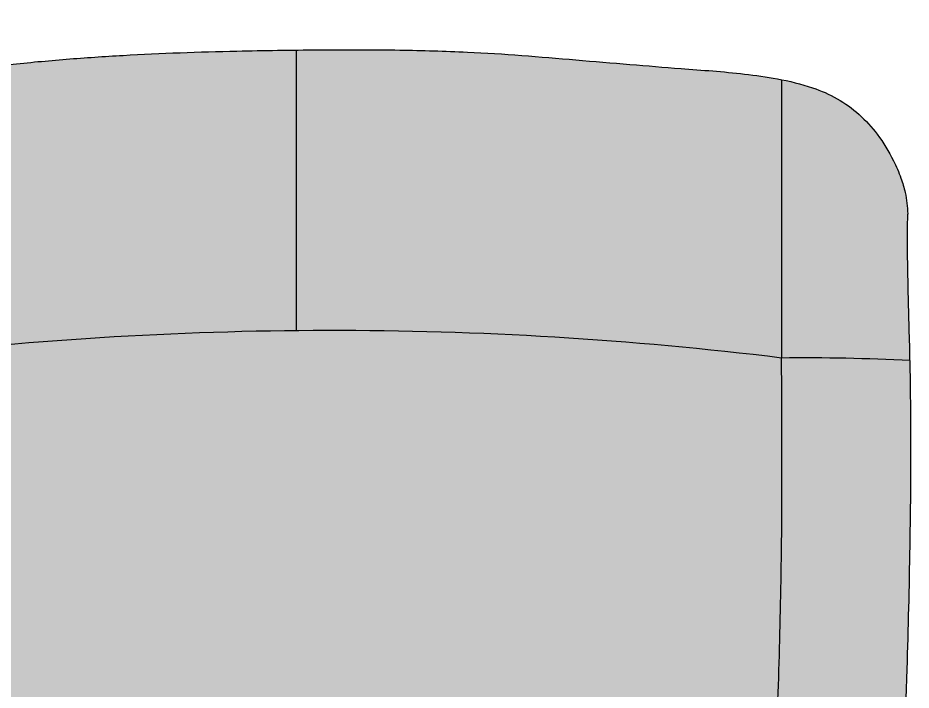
# Model space of a CAD drawing. Header units: millimetres. Extents: x 8076 to 10926, y 4783 to 8520.
# Drawn here: x 8582.6 to 8806.8, y 6276.4 to 6445 of the extents above; entities that cross this region are included whole.
import ezdxf

# ---------------------------------------------------------------- set-up
doc = ezdxf.new("R2010")
doc.units = ezdxf.units.MM

# ---------------------------------------------------------------- blocks, each defined once
blk = doc.blocks.new('747701')
at = {"linetype": 'Continuous', "true_color": 0xffa200}
h = blk.add_hatch(color=40, dxfattribs=at)
h.dxf.hatch_style = 1
edge = h.paths.add_edge_path(flags=17)
edge.add_spline(control_points=[(22.29795847482672, 111.4097741576305), (20.91423759124005, 111.3940860716521), (19.53085281884152, 111.371563397779), (15.48228544449114, 111.2815135533803), (12.8176566789524, 111.1888294176011), (8.823850627602383, 110.964291295984), (7.493105082818261, 110.875192285596), (4.833087134691709, 110.662576999849), (3.503082760777829, 110.5355835707682), (0.8540780294209753, 110.2656547433747), (-0.4648784410514963, 110.1282902816363), (-2.879016672417492, 109.8709904969851), (-3.973637219176226, 109.7514877577295), (-5.620476504653197, 109.5646850483265), (-6.170240891461731, 109.5011593613435), (-6.996654465476695, 109.4035797495342), (-7.272420148923743, 109.3706713647778), (-7.717323095544232, 109.316974796619), (-7.88523707706463, 109.2971910555618), (-8.05486476093985, 109.2763341873439)], knot_values=[7.241987234717627, 7.241987234717627, 7.241987234717627, 7.241987234717627, 11.38643229339518, 11.38643229339518, 19.36972215599192, 19.36972215599192, 23.36136708729029, 23.36136708729029, 27.35301201858866, 27.35301201858866, 31.34465694988703, 31.34465694988703, 34.65383162392254, 34.65383162392254, 36.30841896094029, 36.30841896094029, 37.13571262944916, 37.13571262944916, 37.64148139563903, 37.64148139563903, 37.64148139563903, 37.64148139563903], degree=3, periodic=0)
edge.add_line((-8.054864760910691, 109.2763341873472), (-7.402769525173298, 89.71348674261264))
edge.add_arc((24.81582937197177, -167.7279219061409), 259.4496425165193, 90.55604486067841, 97.13343596049862, ccw=False)
edge.add_line((22.29795847482671, 91.7095027806127), (22.29795847482671, 111.4097741576305))
edge = h.paths.add_edge_path()
edge.add_spline(control_points=[(-8.05486476093985, 109.2763341873439), (-8.145777140272306, 109.2651558969152), (-8.237181772157957, 109.2536693559999), (-8.329478545117446, 109.2416186908548)], knot_values=[6.970919205750215, 6.970919205750215, 6.970919205750215, 6.970919205750215, 7.241987234717623, 7.241987234717623, 7.241987234717623, 7.241987234717623], degree=3, periodic=0)
edge.add_spline(control_points=[(-8.329478545117446, 109.2416186908548), (-8.346658758518924, 109.239375568022), (-8.363869883244544, 109.2371128991471), (-8.516330826708717, 109.2169210748208), (-8.653348930529473, 109.1970693428717), (-8.79145377554189, 109.1727352810227)], knot_values=[6.524826181526256, 6.524826181526256, 6.524826181526256, 6.524826181526256, 6.575283054877857, 6.575283054877857, 6.970919205750216, 6.970919205750216, 6.970919205750216, 6.970919205750216], degree=3, periodic=0)
edge.add_spline(control_points=[(-8.79145377554189, 109.1727352810227), (-8.886706061722958, 109.1559518363652), (-8.982475310492688, 109.1370361481836), (-9.093119315807439, 109.1118311418843), (-9.107728581147546, 109.1084292335008), (-9.12235103770977, 109.1049483400502)], knot_values=[6.210496283883717, 6.210496283883717, 6.210496283883717, 6.210496283883717, 6.483370474959942, 6.483370474959942, 6.524826181526256, 6.524826181526256, 6.524826181526256, 6.524826181526256], degree=3, periodic=0)
edge.add_spline(control_points=[(-9.12235103770977, 109.1049483400502), (-9.237473234896315, 109.0775433619267), (-9.353413072767006, 109.0452425975263), (-9.468374211196137, 109.0074293967123)], knot_values=[5.884116649550291, 5.884116649550291, 5.884116649550291, 5.884116649550291, 6.210496283883716, 6.210496283883716, 6.210496283883716, 6.210496283883716], degree=3, periodic=0)
edge.add_spline(control_points=[(-9.468374211196137, 109.0074293967123), (-9.46837486436878, 109.0074291818697), (-9.468375517541393, 109.007428967027), (-9.468376170713974, 109.007428752184)], knot_values=[5.88411479516496, 5.88411479516496, 5.88411479516496, 5.88411479516496, 5.884116649550291, 5.884116649550291, 5.884116649550291, 5.884116649550291], degree=3, periodic=0)
edge.add_spline(control_points=[(-9.468376170713974, 109.007428752184), (-9.548472816938474, 108.9810831895022), (-9.628094368113006, 108.952061722967), (-9.706633279133948, 108.9201557936503)], knot_values=[5.656716937138535, 5.656716937138535, 5.656716937138535, 5.656716937138535, 5.884114795164959, 5.884114795164959, 5.884114795164959, 5.884114795164959], degree=3, periodic=0)
edge.add_spline(control_points=[(-9.706633279133948, 108.9201557936503), (-9.731941175277957, 108.9098746230174), (-9.757136655851934, 108.8992939451783), (-9.94796629848377, 108.816398232014), (-10.10783832112002, 108.7327480513274), (-10.26134263636608, 108.6397315754955)], knot_values=[5.098793152769496, 5.098793152769496, 5.098793152769496, 5.098793152769496, 5.172068441406588, 5.172068441406588, 5.656716937138535, 5.656716937138535, 5.656716937138535, 5.656716937138535], degree=3, periodic=0)
edge.add_spline(control_points=[(-10.26134263636608, 108.6397315754955), (-10.33293535289665, 108.5963497189253), (-10.4031429742903, 108.5509305184475), (-10.47191753330476, 108.5037048029832)], knot_values=[4.872758449339228, 4.872758449339228, 4.872758449339228, 4.872758449339228, 5.098793152769498, 5.098793152769498, 5.098793152769498, 5.098793152769498], degree=3, periodic=0)
edge.add_spline(control_points=[(-10.47191753330476, 108.5037048029832), (-10.54134621582446, 108.4560299177826), (-10.6093144462539, 108.4065139901916), (-10.70553262307636, 108.3325034492225), (-10.73497716225608, 108.3093044788912), (-10.76410907682256, 108.2858075793742)], knot_values=[4.542394018582452, 4.542394018582452, 4.542394018582452, 4.542394018582452, 4.770578566586527, 4.770578566586527, 4.872758449339227, 4.872758449339227, 4.872758449339227, 4.872758449339227], degree=3, periodic=0)
edge.add_spline(control_points=[(-10.76410907682256, 108.2858075793742), (-10.86163883863981, 108.2071430958536), (-10.95566463804004, 108.1251393593586), (-11.04628342318666, 108.0401713080915)], knot_values=[4.200309408776225, 4.200309408776225, 4.200309408776225, 4.200309408776225, 4.542394018582452, 4.542394018582452, 4.542394018582452, 4.542394018582452], degree=3, periodic=0)
edge.add_spline(control_points=[(-11.04628342318666, 108.0401713080915), (-11.13385327075969, 107.9580620711821), (-11.21824151035668, 107.8731846370125), (-11.29953563001226, 107.7858773575977)], knot_values=[3.869734494432131, 3.869734494432131, 3.869734494432131, 3.869734494432131, 4.200309408776225, 4.200309408776225, 4.200309408776225, 4.200309408776225], degree=3, periodic=0)
edge.add_spline(control_points=[(-11.29953563001226, 107.7858773575977), (-11.40929498930576, 107.667999322989), (-11.51341405116614, 107.5456919029139), (-11.61317031865544, 107.4184328304636), (-11.61423187683144, 107.4170773834051), (-11.61529281629832, 107.4157215097168)], knot_values=[3.4186048478958, 3.4186048478958, 3.4186048478958, 3.4186048478958, 3.864930989941936, 3.864930989941936, 3.869734494432131, 3.869734494432131, 3.869734494432131, 3.869734494432131], degree=3, periodic=0)
edge.add_spline(control_points=[(-11.61529281629832, 107.4157215097168), (-11.68968090375233, 107.3206540212779), (-11.76102732118503, 107.2234891543337), (-11.82948187540113, 107.1245027943151)], knot_values=[3.081805696522451, 3.081805696522451, 3.081805696522451, 3.081805696522451, 3.4186048478958, 3.4186048478958, 3.4186048478958, 3.4186048478958], degree=3, periodic=0)
edge.add_spline(control_points=[(-11.82948187540113, 107.1245027943151), (-11.91494160175569, 107.0009266884314), (-11.99589423998544, 106.8745117104468), (-12.0726312702472, 106.7457946525903)], knot_values=[2.661340416419136, 2.661340416419136, 2.661340416419136, 2.661340416419136, 3.081805696522451, 3.081805696522451, 3.081805696522451, 3.081805696522451], degree=3, periodic=0)
edge.add_spline(control_points=[(-12.0726312702472, 106.7457946525903), (-12.0909480232254, 106.715070521818), (-12.10902459046444, 106.6842152292395), (-12.17402734458796, 106.5713401543555), (-12.21986885042655, 106.4883173896415), (-12.26403605126925, 106.4040648752974)], knot_values=[2.295659635169941, 2.295659635169941, 2.295659635169941, 2.295659635169941, 2.396022636517375, 2.396022636517375, 2.661340416419135, 2.661340416419135, 2.661340416419135, 2.661340416419135], degree=3, periodic=0)
edge.add_spline(control_points=[(-12.26403605126925, 106.4040648752974), (-12.32218419534215, 106.2931425789075), (-12.37743027841752, 106.1800887661886), (-12.42896785081744, 106.0646686106122)], knot_values=[1.946356618531548, 1.946356618531548, 1.946356618531548, 1.946356618531548, 2.295659635169942, 2.295659635169942, 2.295659635169942, 2.295659635169942], degree=3, periodic=0)
edge.add_spline(control_points=[(-12.42896785081744, 106.0646686106122), (-12.46553075598354, 105.9827847343238), (-12.50022713959408, 105.8997098597242), (-12.54262899235962, 105.789802819314), (-12.55228408951916, 105.764135981869), (-12.56172309944584, 105.7383602400345)], knot_values=[1.623461906240871, 1.623461906240871, 1.623461906240871, 1.623461906240871, 1.87127204701501, 1.87127204701501, 1.946356618531548, 1.946356618531548, 1.946356618531548, 1.946356618531548], degree=3, periodic=0)
edge.add_spline(control_points=[(-12.56172309944584, 105.7383602400345), (-12.5951108438089, 105.6471860717879), (-12.62579493871845, 105.5546493089594), (-12.65327807792166, 105.4607771455716)], knot_values=[1.357872135822327, 1.357872135822327, 1.357872135822327, 1.357872135822327, 1.623461906240871, 1.623461906240871, 1.623461906240871, 1.623461906240871], degree=3, periodic=0)
edge.add_spline(control_points=[(-12.65327807792166, 105.4607771455716), (-12.67756720446334, 105.3778145393565), (-12.69935615383968, 105.2938088890348), (-12.72293416038769, 105.1879875644776), (-12.72736838891973, 105.1671602739518), (-12.73161293511814, 105.1463085415142)], knot_values=[1.065754139086438, 1.065754139086438, 1.065754139086438, 1.065754139086438, 1.300477818000097, 1.300477818000097, 1.357872135822327, 1.357872135822327, 1.357872135822327, 1.357872135822327], degree=3, periodic=0)
edge.add_spline(control_points=[(-12.73161293511814, 105.1463085415142), (-12.75416982513656, 105.0354956976196), (-12.77136970094529, 104.9239925645115), (-12.78450526935951, 104.8135171166205)], knot_values=[0.7607421886258994, 0.7607421886258994, 0.7607421886258994, 0.7607421886258994, 1.065754139086437, 1.065754139086437, 1.065754139086437, 1.065754139086437], degree=3, periodic=0)
edge.add_spline(control_points=[(-12.78450526935951, 104.8135171166205), (-12.79367791893364, 104.7363714204395), (-12.80086868369074, 104.6597268560702), (-12.81054684122227, 104.5302778059246), (-12.81387234366926, 104.4767471361075), (-12.81668866574126, 104.4236045942256)], knot_values=[0.395838121016814, 0.395838121016814, 0.395838121016814, 0.395838121016814, 0.6088298735827877, 0.6088298735827877, 0.7607421886258994, 0.7607421886258994, 0.7607421886258994, 0.7607421886258994], degree=3, periodic=0)
edge.add_spline(control_points=[(-12.81668866574126, 104.4236045942256), (-12.82402715990375, 104.2851310022812), (-12.8279084825583, 104.1492926745862), (-12.83177206084986, 104.016588203907)], knot_values=[0, 0, 0, 0, 0.3958381210168141, 0.3958381210168141, 0.3958381210168141, 0.3958381210168141], degree=3, periodic=0)
edge.add_spline(control_points=[(-12.83177206084986, 104.016588203907), (-12.8384957479584, 103.7856459862467), (-12.84041741301712, 103.3662294266128), (-13.07145748717346, 103.3662294266128)], knot_values=[0, 0, 0, 0, 0.6931202224690433, 0.6931202224690433, 0.6931202224690433, 0.6931202224690433], degree=3, periodic=0)
edge.add_line((-13.07145748717346, 103.3662294266128), (-43.02668471144034, 103.3662294266128))
edge.add_arc((-43.02668471143946, 103.8662294266128), 0.4999999999999982, 192.1588679799958, 269.99999999989905, ccw=False)
edge.add_arc((-55.78956961683321, 101.1163851869289), 12.5557602019511, 12.15886798001655, 88.16270613430257)
edge.add_line((-55.38701522117344, 113.6656905146128), (-55.38701522117344, 83.16655081861272))
edge.add_line((-55.38701522117344, 83.16655081861272), (-55.38701522117344, 52.66741112261268))
edge.add_arc((-55.78956961683409, 65.21671645029649), 12.5557602019511, 271.8372938657015, 347.8411320199844)
edge.add_arc((-43.02668471144034, 62.46687221061263), 0.5000000000000026, 90, 167.8411320199826, ccw=False)
edge.add_line((-43.02668471144034, 62.96687221061263), (-13.08194114517323, 62.96687221061266))
edge.add_arc((-13.08194114517323, 62.71687221061266), 0.25, 0, 90, ccw=False)
edge.add_line((-12.83194114517323, 62.71687221061266), (-12.83194114517346, 18.09641157156534))
edge.add_arc((-11.03552543792102, 17.89681289109006), 1.807470339040378, 173.6599048115054, 263.6601078271161)
edge.add_line((-11.23511775317173, 16.10039647661273), (55.59152213282675, 16.10039647661269))
edge.add_line((55.59152213282675, 16.10039647661269), (55.59152213282675, 16.3399241346127))
edge.add_line((55.59152213282675, 16.3399241346127), (-11.23511775317242, 16.33992413461274))
edge.add_arc((-10.85705256742563, 17.88051863153406), 1.586305357936487, 186.6355978174924, 256.2119651503275, ccw=False)
edge.add_line((-12.43273152517327, 17.69721421061271), (-11.95368752517356, 17.69721421061271))
edge.add_line((-11.95368752517356, 17.69721421061271), (-11.87384182917343, 17.61737417261273))
edge.add_line((-11.87384182917343, 17.61737417261273), (-11.71416552517327, 17.61737417261273))
edge.add_line((-11.71416552517327, 17.61737417261273), (-11.63432548717332, 17.53752847661272))
edge.add_line((-11.63432548717332, 17.53752847661272), (-10.75607752517339, 17.53752847661274))
edge.add_line((-10.75607752517339, 17.53752847661274), (-10.67623748717324, 17.45768843861272))
edge.add_line((-10.67623748717324, 17.45768843861272), (-8.839907183173375, 17.45768843861271))
edge.add_line((-8.839907183173375, 17.45768843861271), (-8.680221449173379, 17.37784651461274))
edge.add_line((-8.680221449173379, 17.37784651461274), (-7.801973487173198, 17.37784651461274))
edge.add_line((-7.801973487173198, 17.37784651461274), (-7.402769525161215, 89.71348674225023))
edge.add_line((-7.402769525161215, 89.71348674225023), (-8.054864760910702, 109.2763341873476))
edge = h.paths.add_edge_path()
edge.add_spline(control_points=[(56.38992439882667, 109.3306468956756), (56.29175171671123, 109.3500409222981), (56.19359386985288, 109.3688293407492), (55.32591594417238, 109.5303734608665), (54.5550857010179, 109.6398878439725), (52.29595627829997, 109.9013281646963), (50.81020790132163, 109.9990648374519), (48.13518643351142, 110.2055120463827), (46.93988946022102, 110.3025560844566), (44.4785134419418, 110.5068628274878), (43.21242578736121, 110.6143905487988), (40.67934426298677, 110.8281455314305), (39.41289838987097, 110.9370545733793), (36.87230249503602, 111.1307245191036), (35.59882157589129, 111.2090074130344), (32.74550369376664, 111.3401554873486), (31.16454327484519, 111.3847818734558), (27.676632592906, 111.4389937826324), (25.76963270292424, 111.4394657546324), (23.34167684761384, 111.420634850482), (22.8197937598464, 111.4156905219168), (22.29795847482672, 111.4097741576305)], knot_values=[37.64148139563903, 37.64148139563903, 37.64148139563903, 37.64148139563903, 37.93546326224994, 37.93546326224994, 40.24173540094654, 40.24173540094654, 44.69675848509678, 44.69675848509678, 48.29677886815042, 48.29677886815042, 52.10954257120196, 52.10954257120196, 55.92230627425349, 55.92230627425349, 59.73506997730503, 59.73506997730503, 64.46740377273697, 64.46740377273697, 70.17482131675965, 70.17482131675965, 71.73779380210476, 71.73779380210476, 71.73779380210476, 71.73779380210476], degree=3, periodic=0)
edge.add_line((22.29795847482671, 111.4097741576305), (22.29795847482671, 91.70950278061264))
edge.add_arc((24.81582937197178, -167.727921906141), 259.4496425165193, 83.00998155469739, 90.55604486067841, ccw=False)
edge.add_line((56.38992439882179, 89.7933267806132), (56.38992439882666, 109.3306468956756))
edge = h.paths.add_edge_path()
edge.add_spline(control_points=[(52.39789043682674, 17.37784651461274), (53.12672060027288, 23.88009785688922), (54.71561649607955, 38.05541741610809), (55.93134312767849, 57.88218046182387), (56.4175118272381, 75.52445737861295), (56.49514487135696, 85.45659339414458), (56.38992439882657, 89.79332678061259)], knot_values=[0, 0, 0, 0, 19.62692706172081, 42.78794350142228, 59.56132079720447, 72.57534977820467, 72.57534977820467, 72.57534977820467, 72.57534977820467], degree=3, periodic=0)
edge.add_arc((24.81582937197103, -167.727921906141), 259.4496425165193, 83.0099815546962, 90.55604486067824)
edge.add_arc((24.81582937197178, -167.727921906141), 259.4496425165193, 90.5560448606784, 97.13343596049549)
edge.add_line((-7.402769525159208, 89.71348674261435), (-7.801973487173198, 17.37784651461276))
edge.add_line((-7.801973487173198, 17.37784651461276), (52.39789043682674, 17.37784651461274))
edge = h.paths.add_edge_path()
edge.add_spline(control_points=[(64.74975268901765, 55.94406186569478), (64.76575314588958, 56.26339815939086), (64.78140886763629, 56.58274673720886), (64.97332355590049, 60.58541170339099), (65.10713210864981, 64.27022714894365), (65.29685141505513, 70.82900103584008), (65.36698871086253, 73.70259560425377), (65.46445498754576, 79.45257780886969), (65.48931204870439, 82.32861638936505), (65.46422552593778, 86.67482297646578), (65.44466938035785, 88.14484179895157), (65.41241205839, 89.61429485072401)], knot_values=[38.67428484795831, 38.67428484795831, 38.67428484795831, 38.67428484795831, 39.63267095754308, 39.63267095754308, 50.68613412014133, 50.68613412014133, 59.30468373543507, 59.30468373543507, 67.92323335072881, 67.92323335072881, 72.32562954888849, 72.32562954888849, 72.32562954888849, 72.32562954888849], degree=3, periodic=0)
edge.add_arc((57.90689643682492, -61.19541876610603), 150.9963658037366, 87.15084765552756, 90.57562681790628)
edge.add_spline(control_points=[(56.38992439882657, 89.79332678061259), (56.49514487135696, 85.45659339414458), (56.41751182723807, 75.52445737861295), (55.93134312767852, 57.88218046182386), (54.71561649607955, 38.0554174161081), (53.12672060027288, 23.88009785688922), (52.39789043682674, 17.37784651461274)], knot_values=[0, 0, 0, 0, 13.01402898100019, 29.78740627678239, 52.94842271648386, 72.57534977820467, 72.57534977820467, 72.57534977820467, 72.57534977820467], degree=3, periodic=0)
edge.add_line((52.39789043682674, 17.37784651461274), (-7.8019734871732, 17.37784651461276))
edge.add_line((-7.801973487173198, 17.37784651461276), (-8.68022144917338, 17.37784651461277))
edge.add_line((-8.68022144917338, 17.37784651461277), (-8.839907183173379, 17.45768843861271))
edge.add_line((-8.839907183173379, 17.45768843861271), (-10.67623748717323, 17.45768843861271))
edge.add_line((-10.67623748717323, 17.45768843861271), (-10.75607752517339, 17.53752847661275))
edge.add_line((-10.75607752517339, 17.53752847661275), (-11.63432548717331, 17.53752847661271))
edge.add_line((-11.63432548717331, 17.53752847661271), (-11.71416552517325, 17.61737417261271))
edge.add_line((-11.71416552517325, 17.61737417261271), (-11.87384182917344, 17.61737417261274))
edge.add_line((-11.87384182917344, 17.61737417261274), (-11.95368752517356, 17.69721421061271))
edge.add_line((-11.95368752517356, 17.69721421061271), (-12.43273152517327, 17.69721421061271))
edge.add_arc((-10.85705256742563, 17.88051863153406), 1.586305357936485, 186.6355978174924, 256.2119651503276)
edge.add_line((-11.23511775317242, 16.33992413461274), (55.59152213282676, 16.33992413461269))
edge.add_line((55.59152213282675, 16.33992413461269), (55.59152213282676, 16.10039647661267))
edge.add_line((55.59152213282676, 16.10039647661267), (59.42387036082629, 16.10039647661267))
edge.add_arc((59.38149237961501, 18.023939539796), 1.924009825653786, 271.2620911827418, 342.8839652534274)
edge.add_spline(control_points=[(61.22028913285237, 17.45768843869661), (61.66358299912588, 21.07249655191342), (62.10996500191698, 24.7371365279072), (63.15758543448703, 34.21388961436894), (63.70038052706957, 40.03214025147444), (64.37442451019236, 49.21802245716311), (64.58121326279888, 52.5803606825856), (64.74975268901765, 55.94406186569478)], knot_values=[0, 0, 0, 0, 11.07061642243587, 11.07061642243587, 28.57920779494484, 28.57920779494484, 38.67428484795831, 38.67428484795831, 38.67428484795831, 38.67428484795831], degree=3, periodic=0)
h = blk.add_hatch(color=40, dxfattribs=at)
h.dxf.hatch_style = 1
edge = h.paths.add_edge_path()
edge.add_spline(control_points=[(65.25217845691111, 99.88604072454588), (65.25238468324721, 99.89741502223025), (65.25210401365018, 99.90880852817175), (65.25133798440504, 99.92015887514044)], knot_values=[0, 0, 0, 0, 0.03412850119807365, 0.03412850119807365, 0.03412850119807365, 0.03412850119807365], degree=3, periodic=0)
edge.add_spline(control_points=[(65.25133798440481, 99.92015887514044), (65.2388767879372, 100.104797913976), (65.22476371815654, 100.2919595337776), (65.20623798459178, 100.480469474353)], knot_values=[84.6142294720144, 84.6142294720144, 84.6142294720144, 84.6142294720144, 85.16287902150964, 85.16287902150964, 85.16287902150964, 85.16287902150964], degree=3, periodic=0)
edge.add_spline(control_points=[(65.20623798459178, 100.480469474353), (65.1914582454036, 100.6308617784603), (65.17386994721686, 100.7821122577261), (65.15207122075796, 100.933624648399)], knot_values=[84.17651955791547, 84.17651955791547, 84.17651955791547, 84.17651955791547, 84.61422947201443, 84.61422947201443, 84.61422947201443, 84.61422947201443], degree=3, periodic=0)
edge.add_spline(control_points=[(65.15207122075796, 100.933624648399), (65.12942319798935, 101.0910400864134), (65.10223027225106, 101.2487382419698), (65.0560061322442, 101.4670395179191), (65.04226375388895, 101.5277533765242), (65.02773630429925, 101.5881953311403)], knot_values=[83.54544667646583, 83.54544667646583, 83.54544667646583, 83.54544667646583, 84.0002101287824, 84.0002101287824, 84.17651955791546, 84.17651955791546, 84.17651955791546, 84.17651955791546], degree=3, periodic=0)
edge.add_spline(control_points=[(65.02773630429925, 101.5881953311403), (64.99237782196914, 101.7353055152849), (64.95236864802891, 101.8808049645756), (64.90833144675301, 102.0247419417826)], knot_values=[83.11632566688057, 83.11632566688057, 83.11632566688057, 83.11632566688057, 83.54544667646584, 83.54544667646584, 83.54544667646584, 83.54544667646584], degree=3, periodic=0)
edge.add_spline(control_points=[(64.90833144675301, 102.0247419417826), (64.86788374258211, 102.156946534823), (64.82403790253306, 102.2878329907198), (64.76819954102241, 102.4425964379422), (64.75901596405444, 102.4677028156912), (64.74972836978719, 102.4927589354484)], knot_values=[82.64567553565857, 82.64567553565857, 82.64567553565857, 82.64567553565857, 83.03981864980602, 83.03981864980602, 83.11632566688054, 83.11632566688054, 83.11632566688054, 83.11632566688054], degree=3, periodic=0)
edge.add_spline(control_points=[(64.74972836978719, 102.4927589354484), (64.67576597444464, 102.6922950674016), (64.5952069655991, 102.8886439165787), (64.5094135660358, 103.0823589543944)], knot_values=[82.03640664637244, 82.03640664637244, 82.03640664637244, 82.03640664637244, 82.6456755356586, 82.6456755356586, 82.6456755356586, 82.6456755356586], degree=3, periodic=0)
edge.add_spline(control_points=[(64.5094135660358, 103.0823589543944), (64.42546064121547, 103.2719183387887), (64.33649549731894, 103.458955702902), (64.23766405891764, 103.6562263182478), (64.23151450369122, 103.6684554641005), (64.2253458495538, 103.6806769370775)], knot_values=[81.40078024707412, 81.40078024707412, 81.40078024707412, 81.40078024707412, 81.9969788534701, 81.9969788534701, 82.03640664637243, 82.03640664637243, 82.03640664637243, 82.03640664637243], degree=3, periodic=0)
edge.add_spline(control_points=[(64.2253458495538, 103.6806769370775), (64.12106357557447, 103.8872832672465), (64.01132311035539, 104.0916968010124), (63.89592978507538, 104.2931570066336)], knot_values=[80.73424589286049, 80.73424589286049, 80.73424589286049, 80.73424589286049, 81.40078024707412, 81.40078024707412, 81.40078024707412, 81.40078024707412], degree=3, periodic=0)
edge.add_spline(control_points=[(63.89592978507538, 104.2931570066336), (63.74839944743064, 104.5507238293693), (63.59162916172401, 104.8034632552877), (63.42521211165847, 105.0497859353347)], knot_values=[79.88208188692391, 79.88208188692391, 79.88208188692391, 79.88208188692391, 80.7342458928605, 80.7342458928605, 80.7342458928605, 80.7342458928605], degree=3, periodic=0)
edge.add_spline(control_points=[(63.42521211165847, 105.0497859353347), (63.3228239032762, 105.2013361393792), (63.21678407202101, 105.3504573905519), (63.08065732655754, 105.5318860063629), (63.05410079484445, 105.5668314471214), (63.02732700104387, 105.6016103680058)], knot_values=[79.23199557206179, 79.23199557206179, 79.23199557206179, 79.23199557206179, 79.75629008263836, 79.75629008263836, 79.8820818869239, 79.8820818869239, 79.8820818869239, 79.8820818869239], degree=3, periodic=0)
edge.add_spline(control_points=[(63.02732700104387, 105.6016103680058), (62.75172967561503, 105.9596088514646), (62.45311188388006, 106.2999633676988), (62.13008077366601, 106.6166807613195)], knot_values=[77.93715162576954, 77.93715162576954, 77.93715162576954, 77.93715162576954, 79.23199557206179, 79.23199557206179, 79.23199557206179, 79.23199557206179], degree=3, periodic=0)
edge.add_spline(control_points=[(62.13008077366601, 106.6166807613195), (62.03327290304341, 106.7115965000706), (61.93427243220926, 106.8043893500351), (61.8240720634594, 106.9029177688018), (61.81508469963729, 106.9109184355304), (61.80607991240494, 106.9188999690559)], knot_values=[77.51472123362795, 77.51472123362795, 77.51472123362795, 77.51472123362795, 77.9027677135662, 77.9027677135662, 77.93715162576954, 77.93715162576954, 77.93715162576954, 77.93715162576954], degree=3, periodic=0)
edge.add_spline(control_points=[(61.80607991240494, 106.9188999690559), (61.63328930479633, 107.0720556174826), (61.45408325619726, 107.2181662652876), (61.26939241592439, 107.3569855476959)], knot_values=[76.85493695130405, 76.85493695130405, 76.85493695130405, 76.85493695130405, 77.51472123362795, 77.51472123362795, 77.51472123362795, 77.51472123362795], degree=3, periodic=0)
edge.add_spline(control_points=[(61.26939241592439, 107.3569855476959), (61.09298758778466, 107.4895768100429), (60.91157907008595, 107.6155162739121), (60.72597778914302, 107.7345892680245)], knot_values=[76.22475338204488, 76.22475338204488, 76.22475338204488, 76.22475338204488, 76.85493695130404, 76.85493695130404, 76.85493695130404, 76.85493695130404], degree=3, periodic=0)
edge.add_spline(control_points=[(60.72597778914302, 107.7345892680245), (60.5833330751109, 107.8261033626893), (60.43821179587656, 107.9135615975138), (60.23692547828633, 108.0274526101753), (60.18258626267844, 108.0574558538658), (60.12798164861857, 108.0868878919717)], knot_values=[75.56259697602059, 75.56259697602059, 75.56259697602059, 75.56259697602059, 76.04692744275023, 76.04692744275023, 76.2247533820449, 76.2247533820449, 76.2247533820449, 76.2247533820449], degree=3, periodic=0)
edge.add_spline(control_points=[(60.12798164861857, 108.0868878919717), (59.87288267486746, 108.2243869448538), (59.61199132006031, 108.3494193070586), (59.34706238368805, 108.4631720242775)], knot_values=[74.73183907393815, 74.73183907393815, 74.73183907393815, 74.73183907393815, 75.56259697602059, 75.56259697602059, 75.56259697602059, 75.56259697602059], degree=3, periodic=0)
edge.add_spline(control_points=[(59.34706238368805, 108.4631720242775), (59.13199439771732, 108.5555159113816), (58.91426560058741, 108.6404263869828), (58.69481477832434, 108.7185384990812)], knot_values=[74.0574339626026, 74.0574339626026, 74.0574339626026, 74.0574339626026, 74.73183907393816, 74.73183907393816, 74.73183907393816, 74.73183907393816], degree=3, periodic=0)
edge.add_spline(control_points=[(58.69481477832434, 108.7185384990812), (58.65391429773298, 108.7330967627135), (58.6129540005197, 108.7474188769822), (58.35107774066542, 108.8373845767517), (58.12854173877165, 108.9068378652665), (57.90487260494562, 108.9708597605789)], knot_values=[73.25487736021951, 73.25487736021951, 73.25487736021951, 73.25487736021951, 73.38057063802289, 73.38057063802289, 74.05743396260257, 74.05743396260257, 74.05743396260257, 74.05743396260257], degree=3, periodic=0)
edge.add_spline(control_points=[(57.90487260494562, 108.9708597605789), (57.6717093043629, 109.0375992170487), (57.43731463325066, 109.0984363974171), (57.20230104859618, 109.1544938643141)], knot_values=[72.549282966828, 72.549282966828, 72.549282966828, 72.549282966828, 73.25487736021952, 73.25487736021952, 73.25487736021952, 73.25487736021952], degree=3, periodic=0)
edge.add_spline(control_points=[(57.20230104859618, 109.1544938643141), (56.9320169033478, 109.2189643694866), (56.66091413274091, 109.2771128371093), (56.38992439882667, 109.3306468956756)], knot_values=[71.73779380210476, 71.73779380210476, 71.73779380210476, 71.73779380210476, 72.549282966828, 72.549282966828, 72.549282966828, 72.549282966828], degree=3, periodic=0)
edge.add_line((56.38992439882666, 109.3306468956756), (56.38992439882179, 89.79332678061266))
edge.add_arc((57.90689643682553, -61.19541876610606), 150.9963658037367, 87.1508476555278, 90.5756268179083, ccw=False)
edge.add_spline(control_points=[(65.41241205839, 89.61429485072401), (65.40900126076562, 89.76967064364104), (65.405448459581, 89.92504011104512), (65.36309352079036, 91.70508453122657), (65.31144485105517, 93.3272559299467), (65.24078208953904, 96.59586880842109), (65.22237439254843, 98.2422143022906), (65.25217845691111, 99.88604072454588)], knot_values=[72.32562954888849, 72.32562954888849, 72.32562954888849, 72.32562954888849, 72.7911264214826, 72.7911264214826, 77.6590194922364, 77.6590194922364, 82.61472903603861, 82.61472903603861, 82.61472903603861, 82.61472903603861], degree=3, periodic=0)
at = {"linetype": 'Continuous'}
for p, q in [((22.29795847482671, 111.4097741576305), (22.29795847482671, 91.70950278061271)), ((56.38992439882666, 109.3306468956756), (56.38992439882179, 89.79332678061267))]:
    blk.add_line(p, q, dxfattribs=at)
for centre, radius, start, end in [((24.81582937197152, -167.727921906141), 259.4496425165193, 83.00998155469631, 97.1334359604965), ((57.90689643682492, -61.19541876610602), 150.9963658037366, 87.15084765552754, 90.57562681790995)]:
    blk.add_arc(centre, radius, start, end, dxfattribs=at)
for points, knots in [([(-12.83177206084986, 104.016588203907), (-12.82642574228782, 104.2002211786566), (-12.82104544628658, 104.3898549569473), (-12.79125677396928, 104.7882898164762), (-12.76474430162625, 105.0003379208667), (-12.67185897134959, 105.4172200123106), (-12.60832909957014, 105.6195059132316), (-12.41951643257551, 106.1089147495876), (-12.28016909921507, 106.3870286022774), (-11.97356077282041, 106.9194435478979), (-11.80281361133598, 107.1765048781619), (-11.34207730189746, 107.7642661974155), (-11.03143562796481, 108.0818204858596), (-10.40232896187501, 108.5657261908124), (-10.10332532754137, 108.7489108263226), (-9.55354524123993, 108.9877333263752), (-9.313842310757082, 109.0615498413994), (-8.843211534733086, 109.1687608162783), (-8.60959087418621, 109.2045697771538), (-8.098370840946359, 109.2722754128969), (-7.824630429942204, 109.3040235773942), (-7.272420148923743, 109.3706713647778), (-6.996654465476695, 109.4035797495342), (-6.170240891461731, 109.5011593613435), (-5.620476504653197, 109.5646850483265), (-3.973637219176226, 109.7514877577295), (-2.879016672417492, 109.8709904969851), (-0.4648784410514963, 110.1282902816363), (0.8540780294209753, 110.2656547433747), (3.503082760777829, 110.5355835707682), (4.833087134691709, 110.662576999849), (7.493105082818261, 110.875192285596), (8.823850627602383, 110.964291295984), (12.8176566789524, 111.1888294176011), (15.48228544449114, 111.2815135533803), (20.05261549359091, 111.3831686505338), (21.95763423001256, 111.4099003991883), (25.76963270292424, 111.4394657546324), (27.676632592906, 111.4389937826324), (31.16454327484519, 111.3847818734558), (32.74550369376664, 111.3401554873486), (35.59882157589129, 111.2090074130344), (36.87230249503602, 111.1307245191036), (39.41289838987097, 110.9370545733793), (40.67934426298677, 110.8281455314305), (43.21242578736121, 110.6143905487988), (44.4785134419418, 110.5068628274878), (46.93988946022102, 110.3025560844566), (48.13518643351142, 110.2055120463827), (50.81020790132163, 109.9990648374519), (52.29595627829997, 109.9013281646963), (54.5550857010179, 109.6398878439725), (55.32591594417238, 109.5303734608665), (56.92569130200525, 109.2325275725274), (57.76012248795143, 109.0404029903815), (59.16211757478197, 108.558757692979), (59.74116789836683, 108.3079601652221), (60.84079627184235, 107.6857728724855), (61.36120686107881, 107.3167582759621), (62.30487688322717, 106.4730377315156), (62.72826351137167, 106.0015536083602), (63.5430525034393, 104.9156094869051), (63.92000588065378, 104.2902818911447), (64.4431245160655, 103.2461208754208), (64.62518177613094, 102.8389891992954), (64.89586672284793, 102.088749859677), (64.99570457716766, 101.7518237543156), (65.17447805738414, 100.9075359248101), (65.21860649705434, 100.4051452389905), (65.25133798440481, 99.92015887514044)], [0, 0, 0, 0, 0.5477504360599257, 0.5477504360599257, 1.123148456908667, 1.123148456908667, 1.698546477757409, 1.698546477757409, 2.560977415071702, 2.560977415071702, 3.423408352385995, 3.423408352385995, 4.644573901335152, 4.644573901335152, 5.583441648501444, 5.583441648501444, 6.25195199045003, 6.25195199045003, 6.920462332398615, 6.920462332398615, 7.747756000907491, 7.747756000907491, 8.575049669416366, 8.575049669416366, 10.22963700643412, 10.22963700643412, 13.53881168046962, 13.53881168046962, 17.53045661176799, 17.53045661176799, 21.52210154306636, 21.52210154306636, 25.51374647436473, 25.51374647436473, 33.49703633696147, 33.49703633696147, 39.20445388098415, 39.20445388098415, 44.91187142500682, 44.91187142500682, 49.64420522043876, 49.64420522043876, 53.4569689234903, 53.4569689234903, 57.26973262654184, 57.26973262654184, 61.08249632959338, 61.08249632959338, 64.68251671264701, 64.68251671264701, 69.13753979679726, 69.13753979679726, 71.44381193549386, 71.44381193549386, 73.93174068479921, 73.93174068479921, 75.74042291531525, 75.74042291531525, 77.54910514583129, 77.54910514583129, 79.35778737634733, 79.35778737634733, 81.44020803997645, 81.44020803997645, 82.7221825527331, 82.7221825527331, 83.72175610559889, 83.72175610559889, 85.16287902150965, 85.16287902150965, 85.16287902150965, 85.16287902150965]), ([(61.22028913285237, 17.45768843869661), (61.66358299912588, 21.07249655191342), (62.10996500191698, 24.7371365279072), (63.15758543448703, 34.21388961436894), (63.70038052706957, 40.03214025147444), (64.39782699354043, 49.53695187532965), (64.62011866812315, 53.21880082551807), (64.97332355590049, 60.58541170339099), (65.10713210864981, 64.27022714894365), (65.29685141505513, 70.82900103584008), (65.36698871086253, 73.70259560425377), (65.46445498754576, 79.45257780886969), (65.48931204870439, 82.32861638936505), (65.46332868648699, 86.83019921433116), (65.44040994251884, 88.45571930922823), (65.36309352079036, 91.70508453122657), (65.31144485105517, 93.3272559299467), (65.24078208953904, 96.59586880842109), (65.22237439254843, 98.2422143022906), (65.25217845691111, 99.88604072454588)], [0, 0, 0, 0, 11.07061642243587, 11.07061642243587, 28.57920779494484, 28.57920779494484, 39.63267095754308, 39.63267095754308, 50.68613412014133, 50.68613412014133, 59.30468373543507, 59.30468373543507, 67.92323335072881, 67.92323335072881, 72.7911264214826, 72.7911264214826, 77.6590194922364, 77.6590194922364, 82.61472903603861, 82.61472903603861, 82.61472903603861, 82.61472903603861])]:
    blk.add_open_spline(points, degree=3, knots=knots, dxfattribs=at)
blk.add_open_spline([(65.25133798440504, 99.92015887514044), (65.25210401365018, 99.90880852817175), (65.25238468324721, 99.89741502223025), (65.25217845691111, 99.88604072454588)], degree=3, dxfattribs=at)
at = {"linetype": 'Continuous', "end_tangent": (-0.02425547215639584, 0.999705792756284)}
blk.add_spline([(52.39789043682674, 17.37784651461274), (54.43382649382659, 36.8988923436127), (55.91088039882686, 60.01276251461273), (56.38992156982647, 76.7792977996127), (56.38992439882657, 89.79332678061259)], degree=3, dxfattribs=at)
blk = doc.blocks.new('747701_QUATTRO_10_Sin_[CAD07180375]')
at = {"linetype": 'Continuous'}
blk.add_blockref('747701', (71.30750123544203, -0.1624001999152824), dxfattribs=at)

msp = doc.modelspace()

# ---------------------------------------------------------------- block references
at = {"xscale": 3.573873079973572, "yscale": 3.573873079973572, "zscale": 3.573873079973572}
msp.add_blockref('747701_QUATTRO_10_Sin_[CAD07180375]', (8317.928556788855, 6039.346877645114), dxfattribs=at)

doc.saveas('drawing.dxf')
